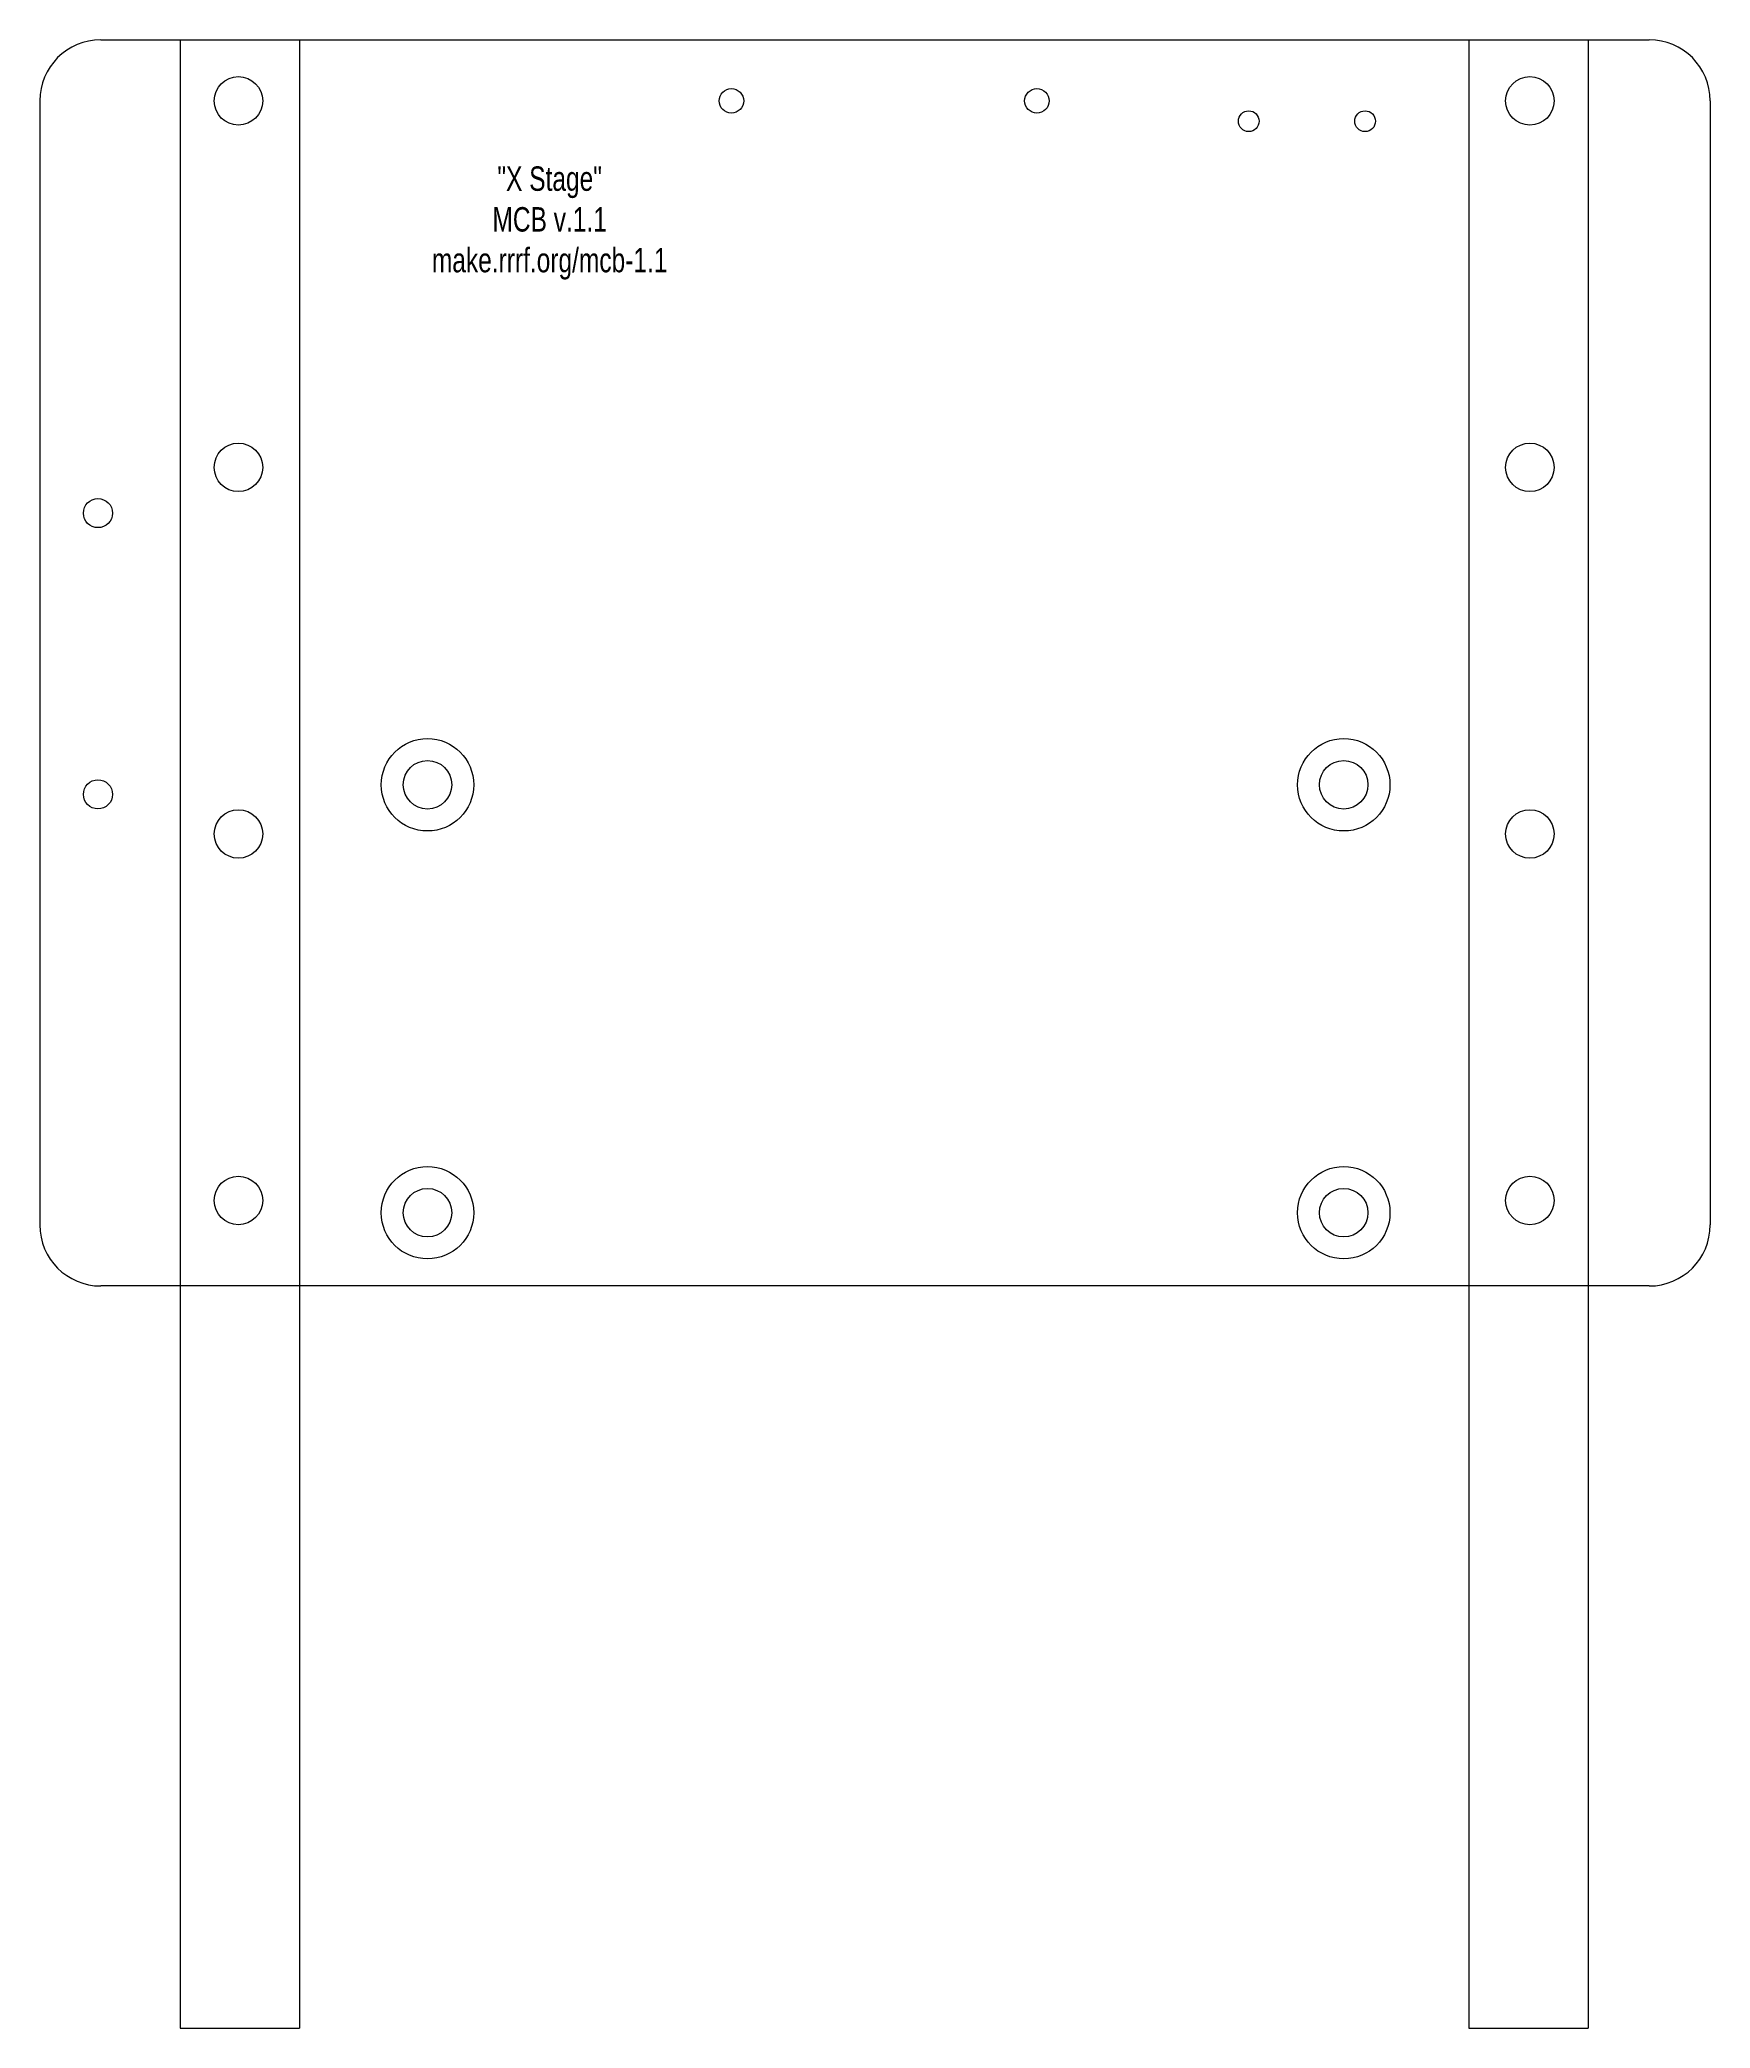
# Model space of a CAD drawing. Header units: millimetres. Extents: x -3 to 270, y -166 to 160.
import ezdxf

# ---------------------------------------------------------------- set-up
doc = ezdxf.new("R2010")
doc.units = ezdxf.units.MM
for name, color, linetype, lineweight in [('X Stage', 3, 'CONTINUOUS', 0), ('X Text', 81, 'CONTINUOUS', 0), ('Y Rails', 171, 'CONTINUOUS', 0)]:
    doc.layers.add(name, color=color, linetype=linetype, lineweight=lineweight)
doc.styles.get("Standard").update_dxf_attribs({"font": 'txt', "width": 0.75})

msp = doc.modelspace()

# ---------------------------------------------------------------- linework, layer by layer
at = {"layer": 'X Stage'}
for p, q in [((6.525, 160), (260, 160)), ((-3.475, 150), (-3.475, -34)), ((270, 150), (270, -34)), ((260, -44), (6.525, -44))]:
    msp.add_line(p, q, dxfattribs=at)
for centre, radius in [((29.05, 150), 3.9688), ((240.475, 150), 3.9688), ((109.7625, 150), 2), ((159.7625, 150), 2), ((194.445, 146.665), 1.7), ((213.495, 146.665), 1.7), ((29.05, 90), 3.97), ((240.475, 90), 3.9688), ((6.05, 82.5187), 2.3813), ((60, 38.05), 3.9688), ((210, 38.05), 3.9688), ((6.05, 36.4813), 2.3813), ((29.05, 30), 3.9688), ((240.475, 30), 3.9688), ((29.05, -30), 3.9688), ((240.475, -30), 3.9688), ((60, -32), 3.9688), ((210, -32), 3.9688)]:
    msp.add_circle(centre, radius, dxfattribs=at)
for centre, start, end in [((6.525, 150), 90, 180), ((260, 150), 0, 90), ((6.525, -34), 180, 270), ((260, -34), 270, 0)]:
    msp.add_arc(centre, 10, start, end, dxfattribs=at)
at = {"layer": 'X Text'}
for centre in [(60, 38.05), (210, 38.05), (60, -32), (210, -32)]:
    msp.add_circle(centre, 7.565, dxfattribs=at)
at = {"layer": 'Y Rails'}
for p, q in [((19.525, 160), (39.05, 160)), ((19.525, 160), (19.525, -165.5)), ((39.05, 160), (39.05, -165.5)), ((230.475, 160), (250, 160)), ((230.475, 160), (230.475, -165.5)), ((250, 160), (250, -165.5)), ((19.525, -165.5), (39.05, -165.5)), ((230.475, -165.5), (250, -165.5))]:
    msp.add_line(p, q, dxfattribs=at)

# ---------------------------------------------------------------- texts
at = {"layer": 'X Text', "insert": (80, 130), "char_height": 4, "width": 100, "attachment_point": 5}
msp.add_mtext('"X\\~Stage"\\PMCB\\~v.1.1\\Pmake.rrrf.org/mcb-1.1\\P', dxfattribs=at)

doc.saveas('drawing.dxf')
